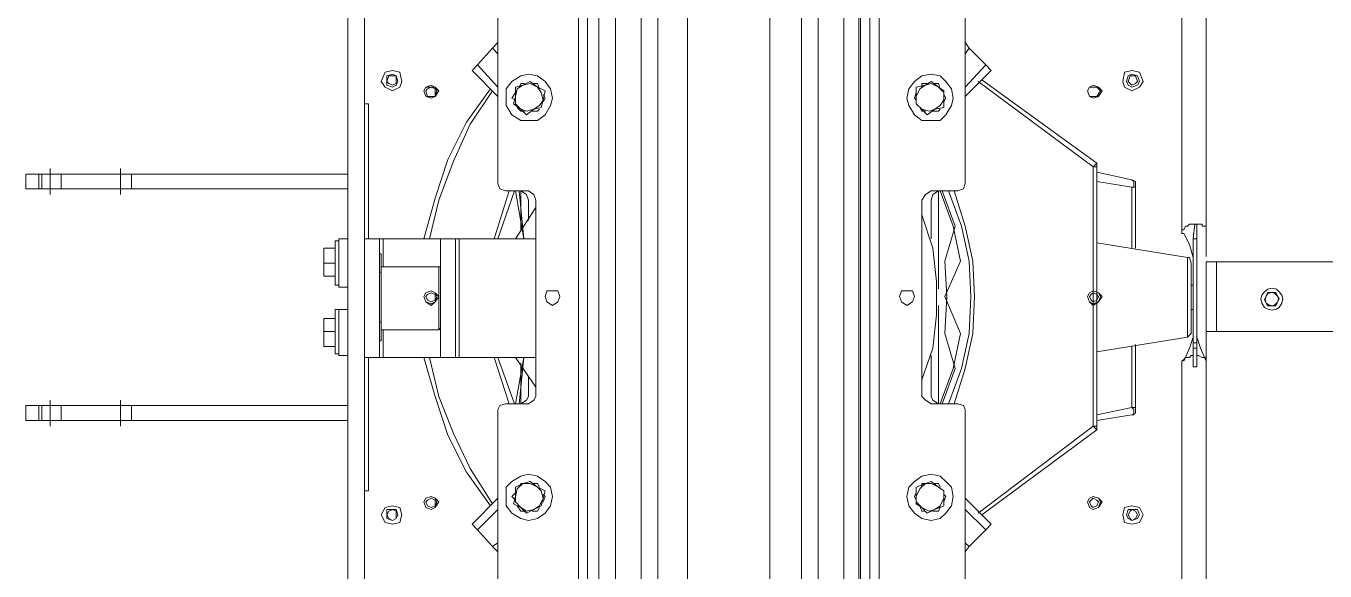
# Model space of a CAD drawing. Header units: millimetres. Extents: x 1341 to 37388, y -13954 to 1849.
# Drawn here: x 7575 to 8325, y -5369 to -5055 of the extents above; entities that cross this region are included whole.
import ezdxf

# ---------------------------------------------------------------- set-up
doc = ezdxf.new("R2010")
doc.units = ezdxf.units.MM
doc.layers.add('BARRAMENTOS', color=4, linetype='Continuous', lineweight=0)
doc.layers.add('P', color=250, linetype='Continuous', lineweight=9)

# ---------------------------------------------------------------- blocks, each defined once
blk = doc.blocks.new('TRANFORMADOR_IP00_TRAEL_VISTA_SUP')
at = {"layer": 'BARRAMENTOS'}
blk.add_line((-257.74, -9.62), (-257.74, -49.9), dxfattribs=at)
blk.add_lwpolyline([(-251.74, -49.9), (-420.52, -49.9), (-420.52, -9.62), (-251.74, -9.62)], close=True, dxfattribs=at)
at = {"layer": 'P', "color": 3, "linetype": 'Continuous', "lineweight": 5}
for p, q in [((0, -532.32), (0, 473.53)), ((47.51, -532.32), (47.51, 473.53)), ((-237.84, 366.64), (-237.84, 8.55)), ((-251.74, -12.62), (-251.74, 193.21)), ((-63.07, -224.47), (-63.07, 164.61)), ((110.58, 164.61), (110.58, -224.47)), ((-112.78, 117.58), (-114.92, 114.37)), ((160.19, 114.37), (156.98, 117.58)), ((168.74, 104.75), (156.98, 93)), ((-186.54, 44.89), (-120.26, 95.13)), ((-100.48, 90.86), (-95.13, 93)), ((-100.48, 86.58), (-100.48, 90.86)), ((-95.13, 93), (-90.86, 95.13)), ((-90.86, 95.13), (-87.65, 91.93)), ((130.89, 86.58), (131.96, 90.86)), ((131.96, 90.86), (136.23, 93)), ((136.23, 93), (140.51, 95.13)), ((140.51, 95.13), (143.72, 91.93)), ((-188.67, 41.69), (-208.98, 38.48)), ((-208.98, 34.21), (-188.67, 38.48)), ((-188.67, 44.89), (-188.67, -104.75)), ((-186.54, -104.75), (-186.54, 44.89)), ((429.45, 41.69), (243.57, 41.69)), ((368.52, 41.69), (368.52, 33.14)), ((368.52, 41.69), (368.52, 33.14)), ((374.93, 44.89), (374.93, 29.93)), ((374.93, 44.89), (374.93, 29.93)), ((409.14, 41.69), (409.14, 33.14)), ((409.14, 41.69), (409.14, 33.14)), ((415.55, 44.89), (415.55, 29.93)), ((415.55, 44.89), (415.55, 29.93)), ((420.28, 41.69), (420.28, 33.14)), ((420.28, 41.69), (420.28, 33.14)), ((421.96, 41.69), (421.96, 33.14)), ((421.96, 41.69), (421.96, 33.14)), ((429.45, 33.14), (429.45, 41.69)), ((-211.12, 34.21), (-211.12, -2.14)), ((-208.98, -1.07), (-208.98, 34.21)), ((-97.27, -24.58), (-97.27, 32.07)), ((142.02, 5.34), (146.92, 32.07)), ((142.02, 5.34), (144.78, 32.07)), ((143.72, 32.07), (143.72, 8.55)), ((156.98, 5.34), (147.36, 32.07)), ((159.12, 5.34), (150.57, 32.07)), ((243.57, 33.14), (429.45, 33.14)), ((-93, 27.79), (-93, 4.28)), ((-87.65, 27.79), (-87.65, -85.51)), ((135.16, -85.51), (135.16, 27.79)), ((139.44, 16.03), (139.44, 27.79)), ((135.16, 22.45), (146.92, 5.34)), ((-246.4, 10.69), (-244.26, 10.69)), ((-244.26, 10.69), (-245.33, 10.69)), ((-244.26, 10.69), (-244.26, 0)), ((-246.4, 0), (-244.26, 0)), ((-244.26, 0), (-244.26, -3.21)), ((135.16, 5.34), (179.43, 5.34)), ((190.12, 5.34), (223.26, 5.34)), ((223.26, 5.34), (225.39, 5.34)), ((223.26, 5.34), (223.26, -10.69)), ((243.57, 4.28), (248.91, 4.28)), ((248.91, 3.21), (251.05, 3.21)), ((251.05, 3.21), (251.05, -22.45)), ((-244.26, -3.21), (-244.26, -63.07)), ((-241.05, -52.38), (-241.05, -6.41)), ((224.33, -14.96), (224.33, -4.28)), ((224.33, -4.28), (225.39, -4.28)), ((224.33, -5.34), (224.33, -4.28)), ((224.33, -13.9), (224.33, -5.34)), ((-243.19, -8.55), (-243.19, -49.17)), ((191.19, -10.69), (191.19, -47.03)), ((224.33, -43.83), (224.33, -13.9)), ((224.33, -14.96), (224.33, -13.9)), ((225.39, -14.96), (224.33, -14.96)), ((-244.26, -22.45), (-243.19, -22.45)), ((248.91, -22.45), (243.57, -22.45)), ((251.05, -22.45), (248.91, -22.45)), ((-293, -26.57), (-291.99, -24.56)), ((-291.99, -24.56), (-289.98, -24.56)), ((-291.99, -24.56), (-289.98, -24.56)), ((-289.98, -24.56), (-287.47, -24.56)), ((-287.47, -24.56), (-286.46, -26.07)), ((-286.46, -26.07), (-285.46, -28.08)), ((-285.46, -28.08), (-286.46, -30.09)), ((-289.98, -32.1), (-287.47, -32.1)), ((-243.19, -36.34), (-244.26, -36.34)), ((-97.27, -90.86), (-97.27, -34.21)), ((243.57, -35.27), (248.91, -35.27)), ((248.91, -35.27), (248.91, -63.07)), ((248.91, -36.34), (251.05, -36.34)), ((251.05, -36.34), (251.05, -62)), ((224.33, -54.51), (224.33, -43.83)), ((224.33, -43.83), (225.39, -43.83)), ((224.33, -44.89), (224.33, -43.83)), ((224.33, -53.45), (224.33, -44.89)), ((-188.67, -60.93), (-241.05, -52.38)), ((224.33, -47.03), (191.19, -47.03)), ((223.26, -47.03), (223.26, -63.07)), ((257.46, -53.45), (257.46, -49.17)), ((-211.12, -57.72), (-211.12, -93)), ((-208.98, -93), (-208.98, -57.72)), ((224.33, -54.51), (224.33, -53.45)), ((225.39, -54.51), (224.33, -54.51)), ((-237.84, -67.34), (-237.84, -406.19)), ((-93, -63.07), (-93, -85.51)), ((146.92, -63.07), (135.16, -81.24)), ((181.57, -63.07), (135.16, -63.07)), ((144.78, -90.86), (142.02, -63.07)), ((146.92, -90.86), (142.02, -63.07)), ((143.72, -67.34), (143.72, -90.86)), ((147.36, -90.86), (156.98, -63.07)), ((150.57, -90.86), (159.12, -63.07)), ((225.39, -63.07), (190.12, -63.07)), ((248.91, -63.07), (243.57, -63.07)), ((251.05, -62), (248.91, -62)), ((-251.74, -242.28), (-251.74, -68.07)), ((139.44, -85.51), (139.44, -73.75)), ((374.93, -88.72), (374.93, -103.68)), ((374.93, -88.72), (374.93, -103.68)), ((415.55, -88.72), (415.55, -103.68)), ((415.55, -88.72), (415.55, -103.68)), ((-211.12, -93), (-208.98, -93)), ((-188.67, -96.2), (-208.98, -93)), ((-208.98, -97.27), (-188.67, -101.55)), ((429.45, -91.93), (243.57, -91.93)), ((368.52, -91.93), (368.52, -100.48)), ((368.52, -91.93), (368.52, -100.48)), ((409.14, -91.93), (409.14, -100.48)), ((409.14, -91.93), (409.14, -100.48)), ((420.28, -91.93), (420.28, -100.48)), ((420.28, -91.93), (420.28, -100.48)), ((421.96, -91.93), (421.96, -100.48)), ((421.96, -91.93), (421.96, -100.48)), ((429.45, -100.48), (429.45, -91.93)), ((-120.26, -153.92), (-186.54, -104.75)), ((243.57, -100.48), (429.45, -100.48)), ((-95.13, -137.89), (-90.86, -134.68)), ((-90.86, -134.68), (-87.65, -137.89)), ((136.23, -137.89), (140.51, -134.68)), ((140.51, -134.68), (143.72, -137.89)), ((-100.48, -138.96), (-95.13, -137.89)), ((-100.48, -143.23), (-100.48, -138.96)), ((130.89, -143.23), (131.96, -138.96)), ((131.96, -138.96), (136.23, -137.89)), ((-124.54, -163.54), (-112.78, -150.72)), ((160.19, -173.16), (156.98, -169.96)), ((-114.92, -173.16), (-112.78, -176.37)), ((156.98, -176.37), (160.19, -173.16))]:
    blk.add_line(p, q, dxfattribs=at)
for points in [[(-57.72, -806.72), (-52.38, -806.72), (-52.38, 633.66)], [(-57.72, 633.66), (-57.72, -812.06), (-52.38, -812.06), (-52.38, -806.72)], [(105.23, 633.66), (98.82, 633.66), (98.82, -807.79), (105.23, -807.79), (105.23, 633.66)], [(-51.31, 485.29), (-52.38, 485.29), (-52.38, -544.08), (-51.31, -544.08), (-51.31, 485.29)], [(98.82, -544.08), (98.82, 485.29), (98.82, -544.08)], [(0, 476.73), (-18.17, 476.73), (-18.17, -535.52), (0, -535.52)], [(47.51, 476.73), (64.62, 476.73), (64.62, -535.52), (47.51, -535.52)], [(-27.79, -525.9), (-27.79, 467.11), (-18.17, 467.11)], [(64.62, -525.9), (74.24, -525.9), (74.24, 467.11)], [(-27.79, 450.01), (-42.76, 450.01), (-42.76, -508.8), (-27.79, -508.8)], [(74.24, -508.8), (89.2, -508.8), (89.2, 450.01), (74.24, 450.01)], [(243.57, 439.32), (233.95, 439.32), (233.95, -497.04), (243.57, -497.04), (243.57, 439.32)], [(-93, 343.12), (-108.51, 343.12), (-111.71, 343.12), (-112.78, 338.84), (-112.78, 35.27), (-111.71, 33.14), (-108.51, 32.07), (-93, 32.07)], [(139.44, 32.07), (152.71, 32.07), (155.92, 33.14), (156.98, 35.27), (156.98, 338.84), (155.92, 343.12), (152.71, 343.12), (139.44, 343.12)], [(-112.78, 112.24), (-114.92, 114.37), (-124.54, 104.75), (-112.78, 93)], [(156.98, 112.24), (160.19, 114.37), (168.74, 104.75)], [(-208.98, 101.55), (-213.26, 100.48), (-215.4, 96.2), (-213.26, 91.93), (-208.98, 90.86), (-204.71, 91.93), (-203.64, 96.2), (-204.71, 100.48), (-208.98, 101.55)], [(-208.98, 99.41), (-212.19, 98.34), (-213.26, 96.2), (-212.19, 93), (-208.98, 93), (-206.85, 93), (-205.78, 96.2), (-206.85, 98.34), (-208.98, 99.41)], [(-208.98, 99.41), (-211.12, 98.34), (-212.19, 96.2), (-211.12, 94.06), (-208.98, 93), (-207.92, 94.06), (-206.85, 96.2), (-207.92, 98.34), (-208.98, 99.41)], [(-112.78, 86.58), (-127.75, 101.55), (-124.54, 104.75)], [(-93, 99.41), (-98.34, 98.34), (-101.55, 95.13), (-104.75, 90.86), (-105.82, 85.51), (-104.75, 80.17), (-101.55, 76.96), (-98.34, 73.75), (-93, 72.69), (-87.65, 73.75), (-83.38, 76.96), (-80.17, 80.17), (-79.1, 85.51), (-80.17, 90.86), (-83.38, 95.13), (-87.65, 98.34), (-93, 99.41)], [(139.44, 99.41), (134.1, 98.34), (129.82, 95.13), (126.61, 90.86), (125.54, 85.51), (126.61, 80.17), (129.82, 76.96), (134.1, 73.75), (139.44, 72.69), (143.72, 73.75), (149.06, 76.96), (152.27, 80.17), (152.27, 85.51), (152.27, 90.86), (149.06, 95.13), (143.72, 98.34), (139.44, 99.41)], [(156.98, 86.58), (171.95, 101.55), (168.74, 104.75)], [(217.91, 101.55), (213.64, 100.48), (212.57, 96.2), (213.64, 91.93), (217.91, 90.86), (222.19, 91.93), (224.33, 96.2), (222.19, 100.48), (217.91, 101.55)], [(217.91, 99.41), (215.77, 98.34), (214.71, 96.2), (215.77, 93), (217.91, 93), (221.12, 93), (221.12, 96.2), (221.12, 98.34), (217.91, 99.41)], [(217.91, 99.41), (215.77, 98.34), (215.77, 96.2), (215.77, 94.06), (217.91, 93), (220.05, 94.06), (221.12, 96.2), (220.05, 98.34), (217.91, 99.41)], [(-186.54, 93), (-189.74, 91.93), (-191.88, 88.72), (-189.74, 86.58), (-186.54, 85.51), (-184.4, 86.58), (-183.33, 88.72), (-184.4, 91.93), (-186.54, 93)], [(-186.54, 93), (-189.74, 91.93), (-190.81, 88.72), (-189.74, 86.58), (-186.54, 85.51), (-184.4, 86.58), (-183.33, 88.72), (-184.4, 91.93), (-186.54, 93)], [(-186.54, 93), (-189.74, 91.93), (-190.81, 88.72), (-189.74, 86.58), (-186.54, 85.51), (-184.4, 86.58), (-183.33, 88.72), (-184.4, 91.93), (-186.54, 93)], [(-186.54, 91.93), (-188.67, 90.86), (-189.74, 88.72), (-188.67, 87.65), (-186.54, 86.58), (-185.47, 87.65), (-184.4, 88.72), (-185.47, 90.86), (-186.54, 91.93)], [(-122.4, 96.2), (-188.67, 47.03), (-186.54, 44.89)], [(-95.13, 93), (-98.34, 90.86), (-100.48, 86.58)], [(-87.65, 91.93), (-84.44, 89.79), (-84.44, 85.51), (-84.44, 80.17), (-89.79, 78.03), (-93, 76.96), (-97.27, 80.17), (-100.48, 82.31), (-100.48, 86.58)], [(-98.34, 91.93), (-97.27, 94.06), (-94.06, 94.06)], [(-87.65, 91.93), (-91.93, 94.06), (-95.13, 93)], [(-86.58, 90.86), (-87.65, 94.06), (-89.79, 94.06)], [(-84.44, 85.51), (-84.44, 88.72), (-87.65, 91.93)], [(143.72, 91.93), (147.99, 89.79), (146.92, 85.51), (146.92, 80.17), (142.65, 78.03), (138.37, 76.96), (134.1, 80.17), (129.82, 82.31), (130.89, 86.58)], [(136.23, 93), (133.03, 90.86), (130.89, 86.58)], [(133.03, 91.93), (134.1, 94.06), (137.3, 94.06)], [(143.72, 91.93), (140.51, 94.06), (136.23, 93)], [(145.85, 90.86), (143.72, 94.06), (141.58, 94.06)], [(146.92, 85.51), (146.92, 88.72), (143.72, 91.93)], [(199.74, 5.34), (193.33, 27.79), (185.84, 50.24), (175.16, 71.62), (161.26, 90.86)], [(195.47, 93), (193.33, 91.93), (191.19, 88.72), (193.33, 86.58), (195.47, 85.51), (198.67, 86.58), (199.74, 88.72), (198.67, 91.93), (195.47, 93)], [(195.47, 93), (193.33, 91.93), (191.19, 88.72), (193.33, 86.58), (195.47, 85.51), (198.67, 86.58), (199.74, 88.72), (198.67, 91.93), (195.47, 93)], [(195.47, 93), (193.33, 91.93), (192.26, 88.72), (193.33, 86.58), (195.47, 85.51), (198.67, 86.58), (199.74, 88.72), (198.67, 91.93), (195.47, 93)], [(195.47, 91.93), (193.33, 90.86), (193.33, 88.72), (193.33, 87.65), (195.47, 86.58), (197.6, 87.65), (198.67, 88.72), (197.6, 90.86), (195.47, 91.93)], [(-100.48, 88.72), (-101.55, 85.51), (-100.48, 84.44)], [(-100.48, 86.58), (-100.48, 82.31), (-97.27, 80.17), (-93, 78.03), (-89.79, 78.03), (-86.58, 81.24), (-84.44, 85.51)], [(-84.44, 83.38), (-83.38, 85.51), (-84.44, 87.65)], [(130.89, 88.72), (129.82, 85.51), (130.89, 84.44)], [(130.89, 86.58), (131.96, 82.31), (134.1, 80.17), (138.37, 78.03), (142.65, 78.03), (145.85, 81.24), (146.92, 85.51)], [(146.92, 83.38), (149.06, 85.51), (146.92, 87.65)], [(196.53, 5.34), (191.19, 27.79), (182.64, 49.17), (173.02, 69.48), (160.19, 89.79)], [(-98.34, 80.17), (-97.27, 78.03), (-95.13, 78.03)], [(-87.65, 80.17), (-87.65, 78.03), (-90.86, 78.03)], [(133.03, 80.17), (134.1, 78.03), (136.23, 78.03)], [(144.78, 80.17), (143.72, 78.03), (141.58, 78.03)], [(233.95, 82.31), (231.81, 82.31), (231.81, 5.34)], [(-188.67, 47.03), (-188.67, 44.89), (-186.54, 44.89)], [(-208.98, 38.48), (-211.12, 37.41), (-211.12, 35.27)], [(-208.98, 34.21), (-210.05, 35.27), (-210.05, 38.48), (-208.98, 38.48)], [(-211.12, 35.27), (-211.12, 34.21), (-208.98, 34.21)], [(-106.37, 32.07), (-112.78, 11.76), (-117.06, -8.55), (-118.13, -29.93)], [(-103.16, 32.07), (-110.64, 11.76), (-114.92, -8.55), (-115.99, -29.93)], [(-98.34, 32.07), (-105.82, 11.76), (-110.1, -8.55), (-101.02, -29.93)], [(-99.41, 32.07), (-106.89, 11.76), (-101.02, -8.55), (-102.09, -29.93)], [(-93, 27.79), (-94.06, 29.93), (-97.27, 32.07)], [(-87.65, 27.79), (-89.79, 29.93), (-93, 32.07)], [(139.44, 32.07), (136.23, 29.93), (135.16, 27.79)], [(143.72, 32.07), (140.51, 29.93), (139.44, 27.79)], [(-87.65, 18.17), (-94.06, 0), (-96.2, -19.24), (-96.2, -38.48), (-94.06, -57.72), (-87.65, -76.96)], [(-246.4, 4.28), (-247.46, 4.28), (-249.6, 5.34), (-249.6, 5.34), (-251.74, 5.34), (-251.74, 6.41), (-251.74, 8.55)], [(-244.26, 10.69), (-246.4, 10.69), (-246.4, 0)], [(-237.84, 8.55), (-237.84, 7.48), (-238.91, 6.41), (-239.98, 5.34), (-241.05, 5.34), (-242.12, 5.34), (-243.19, 4.28), (-244.26, 4.28)], [(-246.4, -6.41), (-248.53, 0), (-251.74, 7.48)], [(-244.26, -3.21), (-246.4, -3.21), (-246.4, 0)], [(-238.91, 7.48), (-242.12, 0), (-244.26, -6.41)], [(-188.67, 2.14), (-241.05, -6.41), (-242.12, -7.48), (-243.19, -8.55)], [(179.43, -63.07), (179.43, 5.34), (181.57, 5.34)], [(190.12, 5.34), (181.57, 5.34), (181.57, -63.07), (190.12, -63.07), (190.12, 5.34)], [(233.95, 5.34), (225.39, 5.34), (225.39, -63.07), (233.95, -63.07), (233.95, 5.34)], [(248.91, 3.21), (248.91, 4.28), (248.91, -22.45)], [(-244.26, -63.07), (-246.4, -63.07), (-246.4, -3.21)], [(257.46, -5.34), (257.46, -1.07), (251.05, -1.07)], [(257.46, -1.07), (257.46, -1.07), (257.46, -5.34)], [(257.46, -9.62), (257.46, -5.34), (257.46, -13.9)], [(224.33, -10.69), (191.19, -10.69), (190.12, -11.76), (190.12, -12.83)], [(257.46, -13.9), (257.46, -9.62), (251.05, -9.62)], [(251.05, -17.1), (257.46, -17.1), (257.46, -13.9)], [(257.46, -17.1), (257.46, -17.1), (257.46, -13.9)], [(-289.98, -22.05), (-292.5, -22.55), (-294, -23.56), (-295.51, -26.07), (-296.02, -28.58), (-295.51, -30.59), (-294, -32.6), (-292.5, -34.11), (-289.98, -34.62), (-287.47, -34.11), (-285.46, -32.6), (-283.95, -30.59), (-283.45, -28.58), (-283.95, -26.07), (-285.46, -23.56), (-287.47, -22.55), (-289.98, -22.05)], [(-293, -26.57), (-293.5, -28.58), (-293, -30.09), (-291.49, -31.6), (-289.98, -32.1), (-287.47, -31.6), (-286.46, -30.09), (-287.47, -32.1), (-291.99, -32.1), (-293, -30.09), (-294, -28.58), (-293, -26.57)], [(-289.98, -24.56), (-291.49, -25.06), (-293, -26.57)], [(-286.46, -26.07), (-287.97, -25.06), (-289.98, -24.56)], [(-286.46, -30.09), (-285.96, -28.08), (-286.46, -26.07)], [(-186.54, -24.58), (-189.74, -26.72), (-191.88, -29.93), (-189.74, -32.07), (-186.54, -33.14), (-184.4, -32.07), (-183.33, -29.93), (-184.4, -26.72), (-186.54, -24.58)], [(-186.54, -24.58), (-189.74, -26.72), (-190.81, -29.93), (-189.74, -32.07), (-186.54, -33.14), (-184.4, -32.07), (-183.33, -29.93), (-184.4, -26.72), (-186.54, -24.58)], [(-186.54, -25.65), (-189.74, -26.72), (-190.81, -29.93), (-189.74, -32.07), (-186.54, -33.14), (-184.4, -32.07), (-183.33, -29.93), (-184.4, -26.72), (-186.54, -25.65)], [(-186.54, -26.72), (-188.67, -27.79), (-189.74, -29.93), (-188.67, -31), (-186.54, -32.07), (-185.47, -31), (-184.4, -29.93), (-185.47, -27.79), (-186.54, -26.72)], [(-118.13, -29.93), (-117.06, -50.24), (-112.78, -70.55), (-106.37, -90.86)], [(-115.99, -29.93), (-114.92, -50.24), (-110.64, -70.55), (-103.16, -90.86)], [(-101.02, -29.93), (-110.1, -50.24), (-105.82, -70.55), (-98.34, -90.86)], [(-102.09, -29.93), (-101.02, -50.24), (-106.89, -70.55), (-99.41, -90.86)], [(-79.1, -24.58), (-82.31, -26.72), (-83.38, -29.93), (-82.31, -33.14), (-79.1, -33.14), (-75.89, -33.14), (-74.82, -29.93), (-75.89, -26.72), (-79.1, -24.58)], [(125.54, -24.58), (122.34, -26.72), (121.27, -29.93), (122.34, -33.14), (125.54, -33.14), (128.75, -33.14), (129.82, -29.93), (128.75, -26.72), (125.54, -24.58)], [(195.47, -24.58), (193.33, -26.72), (191.19, -29.93), (193.33, -32.07), (195.47, -33.14), (198.67, -32.07), (199.74, -29.93), (198.67, -26.72), (195.47, -24.58)], [(195.47, -24.58), (193.33, -26.72), (191.19, -29.93), (193.33, -32.07), (195.47, -33.14), (198.67, -32.07), (199.74, -29.93), (198.67, -26.72), (195.47, -24.58)], [(195.47, -25.65), (193.33, -26.72), (192.26, -29.93), (193.33, -32.07), (195.47, -33.14), (198.67, -32.07), (199.74, -29.93), (198.67, -26.72), (195.47, -25.65)], [(195.47, -26.72), (193.33, -27.79), (193.33, -29.93), (193.33, -31), (195.47, -32.07), (197.6, -31), (198.67, -29.93), (197.6, -27.79), (195.47, -26.72)], [(257.46, -44.89), (257.46, -41.69), (251.05, -41.69)], [(251.05, -57.72), (257.46, -57.72), (257.46, -53.45), (257.46, -44.89)], [(251.05, -49.17), (257.46, -49.17), (257.46, -44.89)], [(257.46, -41.69), (257.46, -41.69), (257.46, -44.89)], [(-244.26, -52.38), (-242.12, -59.86), (-238.91, -66.27)], [(-243.19, -49.17), (-242.12, -52.38), (-241.05, -52.38)], [(190.12, -45.96), (190.12, -47.03), (191.19, -47.03)], [(-251.74, -52.9), (-251.74, -68.41), (-251.74, -70.55), (-249.6, -70.55), (-249.6, -71.62), (-247.46, -71.62), (-246.4, -71.62)], [(257.46, -57.72), (257.46, -57.72), (257.46, -53.45)], [(-246.4, -63.07), (-246.4, -71.62), (-245.33, -71.62)], [(-244.26, -63.07), (-245.33, -71.62), (-243.19, -71.62), (-242.12, -71.62), (-241.05, -70.55), (-239.98, -70.55), (-238.91, -68.41), (-237.84, -68.41), (-237.84, -66.27), (-238.91, -66.27)], [(160.19, -148.58), (173.02, -129.34), (182.64, -107.96), (191.19, -85.51), (196.53, -63.07)], [(161.26, -149.65), (175.16, -130.41), (185.84, -109.03), (193.33, -86.58), (199.74, -63.07)], [(231.81, -63.07), (231.81, -141.1), (233.95, -141.1)], [(-97.27, -90.86), (-94.06, -88.72), (-93, -85.51)], [(-93, -90.86), (-89.79, -88.72), (-87.65, -85.51)], [(135.16, -85.51), (136.23, -88.72), (139.44, -90.86)], [(139.44, -85.51), (140.51, -88.72), (143.72, -90.86)], [(-211.12, -93), (-211.12, -94.06), (-211.12, -96.2), (-208.98, -97.27)], [(-208.98, -97.27), (-210.05, -96.2), (-210.05, -93), (-208.98, -93)], [(-93, -90.86), (-108.51, -90.86), (-111.71, -91.93), (-112.78, -95.13), (-112.78, -398.7), (-111.71, -400.84), (-108.51, -402.98), (-93, -402.98)], [(139.44, -402.98), (152.71, -402.98), (155.92, -400.84), (156.98, -398.7), (156.98, -95.13), (155.92, -91.93), (152.71, -90.86), (139.44, -90.86)], [(-186.54, -104.75), (-188.67, -104.75), (-188.67, -106.89)], [(-122.4, -154.99), (-188.67, -106.89), (-186.54, -104.75)], [(-93, -131.48), (-98.34, -131.48), (-101.55, -134.68), (-104.75, -140.03), (-105.82, -144.3), (-104.75, -149.65), (-101.55, -153.92), (-98.34, -157.13), (-93, -158.2), (-87.65, -157.13), (-83.38, -153.92), (-80.17, -149.65), (-79.1, -144.3), (-80.17, -140.03), (-83.38, -134.68), (-87.65, -131.48), (-93, -131.48)], [(139.44, -131.48), (134.1, -131.48), (129.82, -134.68), (126.61, -140.03), (125.54, -144.3), (126.61, -149.65), (129.82, -153.92), (134.1, -157.13), (139.44, -158.2), (143.72, -157.13), (149.06, -153.92), (152.27, -149.65), (152.27, -144.3), (152.27, -140.03), (149.06, -134.68), (143.72, -131.48), (139.44, -131.48)], [(-100.48, -142.17), (-101.55, -144.3), (-100.48, -146.44)], [(-87.65, -137.89), (-84.44, -141.1), (-84.44, -145.37), (-84.44, -150.72), (-89.79, -151.79), (-93, -153.92), (-97.27, -150.72), (-100.48, -148.58), (-100.48, -143.23)], [(-95.13, -137.89), (-98.34, -140.03), (-100.48, -143.23)], [(-98.34, -137.89), (-97.27, -136.82), (-94.06, -136.82)], [(-87.65, -137.89), (-91.93, -136.82), (-95.13, -137.89)], [(-86.58, -138.96), (-87.65, -136.82), (-89.79, -136.82)], [(-84.44, -145.37), (-84.44, -141.1), (-87.65, -137.89)], [(143.72, -137.89), (147.99, -141.1), (146.92, -145.37), (146.92, -150.72), (142.65, -151.79), (138.37, -153.92), (134.1, -150.72), (129.82, -148.58), (130.89, -143.23)], [(130.89, -142.17), (129.82, -144.3), (130.89, -146.44)], [(136.23, -137.89), (133.03, -140.03), (130.89, -143.23)], [(133.03, -137.89), (134.1, -136.82), (137.3, -136.82)], [(143.72, -137.89), (140.51, -136.82), (136.23, -137.89)], [(145.85, -138.96), (143.72, -136.82), (141.58, -136.82)], [(146.92, -145.37), (146.92, -141.1), (143.72, -137.89)], [(-208.98, -148.58), (-213.26, -150.72), (-215.4, -153.92), (-213.26, -159.27), (-208.98, -160.34), (-204.71, -159.27), (-203.64, -153.92), (-204.71, -150.72), (-208.98, -148.58)], [(-186.54, -144.3), (-189.74, -145.37), (-191.88, -148.58), (-189.74, -150.72), (-186.54, -151.79), (-184.4, -150.72), (-183.33, -148.58), (-184.4, -145.37), (-186.54, -144.3)], [(-186.54, -145.37), (-188.67, -145.37), (-190.81, -148.58), (-188.67, -150.72), (-186.54, -150.72), (-184.4, -150.72), (-183.33, -148.58), (-184.4, -145.37), (-186.54, -145.37)], [(-112.78, -145.37), (-127.75, -160.34), (-124.54, -163.54)], [(-100.48, -143.23), (-100.48, -147.51), (-97.27, -150.72), (-93, -152.85), (-89.79, -151.79), (-86.58, -149.65), (-84.44, -145.37)], [(-98.34, -149.65), (-97.27, -152.85), (-95.13, -152.85)], [(-84.44, -147.51), (-83.38, -144.3), (-84.44, -143.23)], [(130.89, -143.23), (131.96, -147.51), (134.1, -150.72), (138.37, -152.85), (142.65, -151.79), (145.85, -149.65), (146.92, -145.37)], [(133.03, -149.65), (134.1, -152.85), (136.23, -152.85)], [(146.92, -147.51), (149.06, -144.3), (146.92, -143.23)], [(156.98, -145.37), (171.95, -160.34), (168.74, -163.54)], [(195.47, -144.3), (193.33, -145.37), (191.19, -148.58), (193.33, -150.72), (195.47, -151.79), (198.67, -150.72), (199.74, -148.58), (198.67, -145.37), (195.47, -144.3), (193.33, -145.37), (192.26, -148.58), (193.33, -150.72), (195.47, -150.72), (198.67, -150.72), (199.74, -148.58), (198.67, -145.37), (195.47, -144.3)], [(195.47, -144.3), (193.33, -145.37), (191.19, -148.58), (193.33, -150.72), (195.47, -151.79), (198.67, -150.72), (199.74, -148.58), (198.67, -145.37), (195.47, -144.3)], [(195.47, -145.37), (193.33, -145.37), (193.33, -148.58), (193.33, -149.65), (195.47, -150.72), (197.6, -149.65), (198.67, -148.58), (197.6, -145.37), (195.47, -145.37)], [(217.91, -148.58), (213.64, -150.72), (212.57, -153.92), (213.64, -159.27), (217.91, -160.34), (222.19, -159.27), (224.33, -153.92), (222.19, -150.72), (217.91, -148.58)], [(-208.98, -150.72), (-212.19, -151.79), (-213.26, -153.92), (-212.19, -157.13), (-208.98, -158.2), (-206.85, -157.13), (-205.78, -153.92), (-206.85, -151.79), (-208.98, -150.72)], [(-208.98, -151.79), (-211.12, -152.85), (-212.19, -153.92), (-211.12, -157.13), (-208.98, -157.13), (-207.92, -157.13), (-206.85, -153.92), (-207.92, -152.85), (-208.98, -151.79)], [(-87.65, -150.72), (-87.65, -152.85), (-90.86, -152.85)], [(144.78, -150.72), (143.72, -152.85), (141.58, -152.85)], [(156.98, -150.72), (168.74, -163.54), (160.19, -173.16)], [(217.91, -150.72), (215.77, -151.79), (214.71, -153.92), (215.77, -157.13), (217.91, -158.2), (221.12, -157.13), (221.12, -153.92), (221.12, -151.79), (217.91, -150.72)], [(217.91, -151.79), (215.77, -152.85), (215.77, -153.92), (215.77, -157.13), (217.91, -157.13), (220.05, -157.13), (221.12, -153.92), (220.05, -152.85), (217.91, -151.79)], [(-112.78, -169.96), (-114.92, -173.16), (-124.54, -163.54)]]:
    blk.add_lwpolyline(points, dxfattribs=at)

msp = doc.modelspace()

# ---------------------------------------------------------------- block references
at = {"rotation": 180}
msp.add_blockref('TRANFORMADOR_IP00_TRAEL_VISTA_SUP', (8004.38, -5240.54), dxfattribs=at)

doc.saveas('drawing.dxf')
